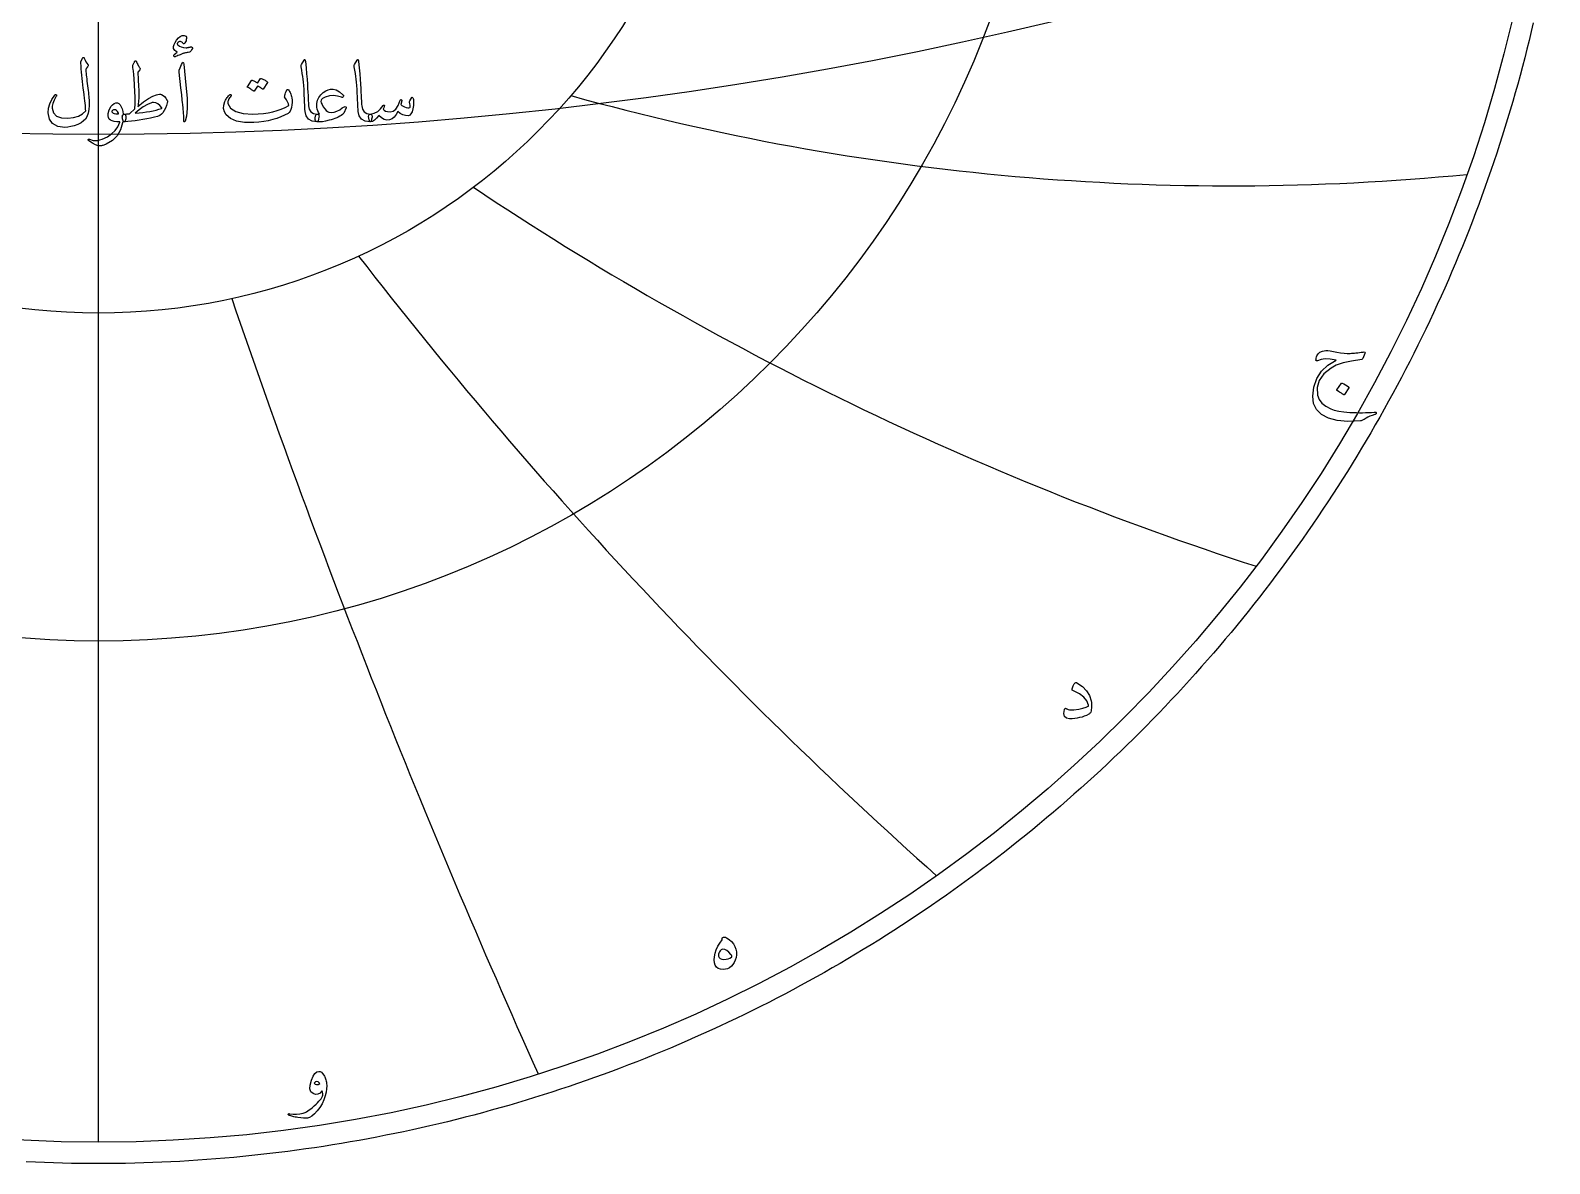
# Model space of a CAD drawing. Header units: millimetres. Extents: x -80 to 80, y -80 to 82.
# Drawn here: x -3.7 to 79.2, y -80.4 to -18.5 of the extents above; entities that cross this region are included whole.
import ezdxf

# ---------------------------------------------------------------- set-up
doc = ezdxf.new("R2010")
doc.units = ezdxf.units.MM
for name, color, linetype in [('CUT_OUTER', 1, 'Continuous'), ('ENGRAVE', 7, 'Continuous'), ('ENGRAVE_FINE', 8, 'Continuous'), ('TEXT', 5, 'Continuous')]:
    doc.layers.add(name, color=color, linetype=linetype)

msp = doc.modelspace()

# ---------------------------------------------------------------- linework, layer by layer
at = {"layer": 'CUT_OUTER'}
msp.add_lwpolyline([(78.3077, -18.09), (78.1952, -18.5701), (78.0798, -19.0496), (77.9614, -19.5283), (77.8401, -20.0063), (77.7159, -20.4836), (77.5888, -20.96), (77.4587, -21.4357), (77.3257, -21.9106), (77.1898, -22.3846), (77.051, -22.8578), (76.9093, -23.3302), (76.7647, -23.8016), (76.6172, -24.2722), (76.4668, -24.7419), (76.3136, -25.2106), (76.1575, -25.6784), (75.9985, -26.1452), (75.8366, -26.611), (75.6719, -27.0758), (75.5043, -27.5396), (75.3339, -28.0024), (75.1607, -28.4641), (74.9846, -28.9248), (74.8057, -29.3843), (74.624, -29.8428), (74.4395, -30.3001), (74.2522, -30.7563), (74.0621, -31.2113), (73.8692, -31.6651), (73.6735, -32.1178), (73.475, -32.5692), (73.2738, -33.0195), (73.0698, -33.4684), (72.8631, -33.9162), (72.6536, -34.3626), (72.4414, -34.8078), (72.2265, -35.2516), (72.0088, -35.6941), (71.7884, -36.1353), (71.5654, -36.5751), (71.3396, -37.0135), (71.1111, -37.4505), (70.88, -37.8862), (70.6462, -38.3204), (70.4098, -38.7531), (70.1706, -39.1844), (69.9289, -39.6142), (69.6845, -40.0426), (69.4375, -40.4694), (69.1879, -40.8947), (68.9356, -41.3184), (68.6808, -41.7406), (68.4234, -42.1613), (68.1634, -42.5803), (67.9009, -42.9978), (67.6358, -43.4136), (67.3681, -43.8278), (67.0979, -44.2403), (66.8252, -44.6512), (66.55, -45.0604), (66.2722, -45.4679), (65.992, -45.8736), (65.7093, -46.2777), (65.4241, -46.68), (65.1364, -47.0806), (64.8463, -47.4794), (64.5538, -47.8764), (64.2588, -48.2715), (63.9614, -48.6649), (63.6616, -49.0565), (63.3594, -49.4462), (63.0548, -49.834), (62.7479, -50.22), (62.4385, -50.604), (62.1269, -50.9862), (61.8128, -51.3664), (61.4965, -51.7447), (61.1778, -52.1211), (60.8569, -52.4955), (60.5336, -52.8679), (60.2081, -53.2384), (59.8803, -53.6068), (59.5502, -53.9732), (59.2179, -54.3376), (58.8834, -54.6999), (58.5467, -55.0602), (58.2077, -55.4184), (57.8666, -55.7745), (57.5233, -56.1285), (57.1778, -56.4804), (56.8302, -56.8302), (56.4804, -57.1778), (56.1285, -57.5233), (55.7745, -57.8666), (55.4184, -58.2077), (55.0602, -58.5467), (54.6999, -58.8834), (54.3376, -59.2179), (53.9732, -59.5502), (53.6068, -59.8803), (53.2384, -60.2081), (52.8679, -60.5336), (52.4955, -60.8569), (52.1211, -61.1778), (51.7447, -61.4965), (51.3664, -61.8128), (50.9862, -62.1269), (50.604, -62.4385), (50.22, -62.7479), (49.834, -63.0548), (49.4462, -63.3594), (49.0565, -63.6616), (48.6649, -63.9614), (48.2715, -64.2588), (47.8764, -64.5538), (47.4794, -64.8463), (47.0806, -65.1364), (46.68, -65.4241), (46.2777, -65.7093), (45.8736, -65.992), (45.4679, -66.2722), (45.0604, -66.55), (44.6512, -66.8252), (44.2403, -67.0979), (43.8278, -67.3681), (43.4136, -67.6358), (42.9978, -67.9009), (42.5803, -68.1634), (42.1613, -68.4234), (41.7406, -68.6808), (41.3184, -68.9356), (40.8947, -69.1879), (40.4694, -69.4375), (40.0426, -69.6845), (39.6142, -69.9289), (39.1844, -70.1706), (38.7531, -70.4098), (38.3204, -70.6462), (37.8862, -70.88), (37.4505, -71.1111), (37.0135, -71.3396), (36.5751, -71.5654), (36.1353, -71.7884), (35.6941, -72.0088), (35.2516, -72.2265), (34.8078, -72.4414), (34.3626, -72.6536), (33.9162, -72.8631), (33.4684, -73.0698), (33.0195, -73.2738), (32.5692, -73.475), (32.1178, -73.6735), (31.6651, -73.8692), (31.2113, -74.0621), (30.7563, -74.2522), (30.3001, -74.4395), (29.8428, -74.624), (29.3843, -74.8057), (28.9248, -74.9846), (28.4641, -75.1607), (28.0024, -75.3339), (27.5396, -75.5043), (27.0758, -75.6719), (26.611, -75.8366), (26.1452, -75.9985), (25.6784, -76.1575), (25.2106, -76.3136), (24.7419, -76.4668), (24.2722, -76.6172), (23.8016, -76.7647), (23.3302, -76.9093), (22.8578, -77.051), (22.3846, -77.1898), (21.9106, -77.3257), (21.4357, -77.4587), (20.96, -77.5888), (20.4836, -77.7159), (20.0063, -77.8401), (19.5283, -77.9614), (19.0496, -78.0798), (18.5701, -78.1952), (18.09, -78.3077), (17.6092, -78.4172), (17.1277, -78.5238), (16.6455, -78.6274), (16.1628, -78.728), (15.6794, -78.8257), (15.1954, -78.9204), (14.7109, -79.0122), (14.2258, -79.101), (13.7402, -79.1868), (13.2541, -79.2696), (12.7674, -79.3494), (12.2803, -79.4263), (11.7927, -79.5001), (11.3047, -79.571), (10.8163, -79.6388), (10.3274, -79.7037), (9.8381, -79.7656), (9.3485, -79.8244), (8.8586, -79.8803), (8.3683, -79.9332), (7.8776, -79.983), (7.3867, -80.0298), (6.8955, -80.0736), (6.4041, -80.1144), (5.9124, -80.1522), (5.4205, -80.187), (4.9283, -80.2188), (4.436, -80.2475), (3.9436, -80.2732), (3.4509, -80.2959), (2.9582, -80.3155), (2.4653, -80.3322), (1.9724, -80.3458), (1.4793, -80.3564), (0.9863, -80.3639), (0.4931, -80.3685), (0, -80.37), (-0.4931, -80.3685), (-0.9863, -80.3639), (-1.4793, -80.3564), (-1.9724, -80.3458), (-2.4653, -80.3322), (-2.9582, -80.3155), (-3.4509, -80.2959), (-3.9436, -80.2732)], dxfattribs=at)
at = {"layer": 'ENGRAVE'}
for points in [[(0, -79.2), (0, 79.2)], [(0, -79.2), (0, -33.9362)]]:
    msp.add_lwpolyline(points, dxfattribs=at)
for radius in [79.2, 51.8435, 33.9362]:
    msp.add_circle((0, 0), radius, dxfattribs=at)
for centre, radius, start, end in [((61.7853, 107.0153), 134.0054, 254.416057, 275.522585), ((116.2152, 116.2152), 172.3359, 236.24723, 252.077125), ((213.1236, 123.047), 251.4955, 217.721946, 228.275209), ((474.9131, 127.2526), 494.392, 198.931829, 204.208461)]:
    msp.add_arc(centre, radius, start, end, dxfattribs=at)
at = {"layer": 'ENGRAVE_FINE'}
msp.add_arc((0, 199.0281), 223.2031, 249.38669, 290.61331, dxfattribs=at)
at = {"layer": 'TEXT'}
for points in [[(4.9555, -19.696), (4.8945, -19.7074), (4.8379, -19.7182), (4.7856, -19.7285), (4.7377, -19.7381), (4.6946, -19.7475), (4.6564, -19.7569), (4.6231, -19.7662), (4.5949, -19.7756), (4.5662, -19.7863), (4.5316, -19.7996), (4.4912, -19.8156), (4.445, -19.8342), (4.3929, -19.8557), (4.3349, -19.8804), (4.2711, -19.9084), (4.2014, -19.9395), (4.173, -19.9489), (4.1487, -19.9489), (4.1285, -19.9395), (4.1124, -19.9208), (4.1028, -19.8748), (4.13, -19.8213), (4.1941, -19.7601), (4.2951, -19.6913), (4.2178, -19.6474), (4.1593, -19.6), (4.1195, -19.549), (4.0984, -19.4946), (4.0943, -19.3918), (4.1195, -19.2803), (4.1739, -19.16), (4.2576, -19.0309), (4.3575, -18.9152), (4.4602, -18.8353), (4.5659, -18.7911), (4.6745, -18.7826), (4.7351, -18.7979), (4.7764, -18.8295), (4.7983, -18.8775), (4.801, -18.9419), (4.7904, -19.0116), (4.7729, -19.0754), (4.7483, -19.1333), (4.7167, -19.1854), (4.685, -19.222), (4.6558, -19.2381), (4.6288, -19.2337), (4.6042, -19.2089), (4.5761, -19.1717), (4.5434, -19.1445), (4.5059, -19.1272), (4.4637, -19.1199), (4.4195, -19.1199), (4.3806, -19.1292), (4.3469, -19.148), (4.3185, -19.1761), (4.2977, -19.21), (4.2916, -19.2416), (4.3001, -19.2709), (4.3232, -19.2979), (4.4099, -19.362), (4.5153, -19.4091), (4.6394, -19.4392), (4.7822, -19.4524), (4.7947, -19.452), (4.8086, -19.4507), (4.8239, -19.4485), (4.8408, -19.4454), (4.8591, -19.4417), (4.8788, -19.4378), (4.9001, -19.4335), (4.9227, -19.429), (4.9473, -19.4245), (4.9696, -19.4202), (4.9895, -19.4163), (5.0071, -19.4126), (5.0226, -19.4095), (5.0363, -19.4073), (5.0483, -19.406), (5.0586, -19.4056), (5.0779, -19.4076), (5.0937, -19.4138), (5.106, -19.424), (5.1148, -19.4384), (5.1203, -19.4521), (5.123, -19.4653), (5.1227, -19.4779), (5.1195, -19.4899), (5.0741, -19.5748), (5.0316, -19.6374), (4.9921, -19.6778), (4.9555, -19.696)], [(-0.8712, -20.0145), (-0.863, -20.0001), (-0.8525, -19.9899), (-0.8396, -19.9837), (-0.8244, -19.9817), (-0.8091, -19.9843), (-0.7963, -19.9922), (-0.7857, -20.0054), (-0.7775, -20.0239), (-0.7339, -20.1313), (-0.6874, -20.2241), (-0.6379, -20.3023), (-0.5855, -20.3658), (-0.57, -20.3886), (-0.5656, -20.415), (-0.5723, -20.4448), (-0.5902, -20.4782), (-0.6016, -20.4943), (-0.6124, -20.5098), (-0.6227, -20.5247), (-0.6323, -20.5391), (-0.6414, -20.5525), (-0.6499, -20.5648), (-0.6578, -20.576), (-0.6651, -20.5859), (-0.6774, -20.6041), (-0.6862, -20.6257), (-0.6915, -20.6509), (-0.6932, -20.6796), (-0.6877, -20.7605), (-0.6803, -20.8488), (-0.6713, -20.9444), (-0.6604, -21.0473), (-0.6481, -21.1575), (-0.6347, -21.275), (-0.62, -21.3999), (-0.6042, -21.5321), (-0.5865, -21.6639), (-0.5708, -21.7879), (-0.5572, -21.904), (-0.5457, -22.0122), (-0.5359, -22.1127), (-0.5275, -22.206), (-0.5206, -22.2919), (-0.5152, -22.3705), (-0.5091, -22.6032), (-0.5281, -22.8236), (-0.5723, -23.0318), (-0.6417, -23.2276), (-0.7093, -23.3427), (-0.8138, -23.4489), (-0.9552, -23.5464), (-1.1335, -23.6351), (-1.3267, -23.7086), (-1.5082, -23.7604), (-1.678, -23.7906), (-1.8361, -23.7991), (-2.2319, -23.7446), (-2.5152, -23.5953), (-2.6862, -23.3512), (-2.7447, -23.0122), (-2.7243, -22.7595), (-2.6581, -22.5122), (-2.5463, -22.2701), (-2.3888, -22.0332), (-2.3768, -22.0195), (-2.3642, -22.011), (-2.351, -22.0078), (-2.3373, -22.0098), (-2.3226, -22.0154), (-2.3115, -22.0227), (-2.3039, -22.0318), (-2.2998, -22.0426), (-2.2969, -22.0587), (-2.2974, -22.0742), (-2.3015, -22.0891), (-2.3091, -22.1035), (-2.4166, -22.3128), (-2.4906, -22.4911), (-2.5313, -22.6383), (-2.5387, -22.7546), (-2.4605, -23.0048), (-2.2916, -23.1796), (-2.0319, -23.2789), (-1.6815, -23.3026), (-1.3656, -23.2683), (-1.0972, -23.189), (-0.8762, -23.0646), (-0.7026, -22.8951), (-0.7062, -22.8132), (-0.7125, -22.7177), (-0.7215, -22.6083), (-0.733, -22.4852), (-0.7475, -22.3481), (-0.7652, -22.1966), (-0.7862, -22.0307), (-0.8103, -21.8506), (-0.8331, -21.6647), (-0.8548, -21.4817), (-0.8753, -21.3017), (-0.8946, -21.1246), (-0.9125, -20.9504), (-0.9286, -20.7791), (-0.9429, -20.6108), (-0.9555, -20.4454), (-0.9742, -20.2862), (-0.9734, -20.268), (-0.9707, -20.251), (-0.9663, -20.2352), (-0.9602, -20.2206)], [(1.986, -20.1831), (1.9971, -20.1711), (2.007, -20.1632), (2.0158, -20.1594), (2.0234, -20.1597), (2.0325, -20.1638), (2.041, -20.1714), (2.0489, -20.1825), (2.0562, -20.1972), (2.0859, -20.2604), (2.1142, -20.3189), (2.141, -20.3728), (2.1663, -20.422), (2.1904, -20.4659), (2.2137, -20.504), (2.2361, -20.5362), (2.2576, -20.5625), (2.2734, -20.5842), (2.2787, -20.607), (2.2734, -20.631), (2.2576, -20.6562), (2.1639, -20.7733), (2.1519, -20.7935), (2.144, -20.8166), (2.1402, -20.8427), (2.1405, -20.8716), (2.1558, -21.0927), (2.1686, -21.2873), (2.1792, -21.4557), (2.1874, -21.5976), (2.1935, -21.7136), (2.1979, -21.8037), (2.2005, -21.8681), (2.2014, -21.9068), (2.2004, -22.0209), (2.1973, -22.1293), (2.1922, -22.2317), (2.185, -22.3283), (2.1761, -22.4191), (2.1657, -22.504), (2.1538, -22.583), (2.1405, -22.6562), (2.4587, -22.4126), (2.7342, -22.2253), (2.9669, -22.0941), (3.1569, -22.0192), (3.2415, -21.9993), (3.3174, -21.9911), (3.3844, -21.9946), (3.4426, -22.0098), (3.5249, -22.0526), (3.6031, -22.1199), (3.6771, -22.2118), (3.7471, -22.3283), (3.7579, -22.3561), (3.7623, -22.388), (3.7603, -22.424), (3.7518, -22.4642), (3.7052, -22.6082), (3.6499, -22.7452), (3.5858, -22.8752), (3.5129, -22.9981), (3.4421, -23.0772), (3.3419, -23.1457), (3.2126, -23.2036), (3.0539, -23.251), (2.8415, -23.298), (2.6306, -23.3406), (2.4211, -23.3788), (2.2131, -23.4126), (2.0069, -23.4418), (1.8027, -23.4659), (1.6006, -23.4851), (1.4005, -23.4993), (1.3779, -23.4928), (1.3572, -23.4735), (1.3381, -23.4413), (1.3209, -23.3962), (1.3056, -23.3409), (1.2974, -23.2873), (1.2963, -23.2355), (1.3021, -23.1855), (1.3153, -23.1418), (1.3361, -23.1094), (1.3645, -23.088), (1.4005, -23.0777), (1.4483, -23.0751), (1.4936, -23.0719), (1.5362, -23.0681), (1.5761, -23.0637), (1.6134, -23.0593), (1.6481, -23.0555), (1.6802, -23.0523), (1.7096, -23.0496), (1.9719, -22.7967), (1.9743, -22.7857), (1.9766, -22.7715), (1.9789, -22.7541), (1.9813, -22.7335), (1.9836, -22.7096), (1.986, -22.6825), (1.9883, -22.6522), (1.9906, -22.6187), (1.9927, -22.5823), (1.9942, -22.5432), (1.995, -22.5015), (1.9953, -22.4571), (1.9953, -22.4104), (1.9953, -22.3617), (1.9953, -22.3109), (1.9953, -22.2581), (1.9947, -22.1983), (1.993, -22.1269), (1.9901, -22.0438), (1.986, -21.9489), (1.9807, -21.843), (1.9743, -21.7264), (1.9666, -21.5994), (1.9579, -21.4618), (1.9377, -21.1565), (1.9192, -20.915), (1.9025, -20.7373), (1.8876, -20.6234), (1.8756, -20.5502), (1.8677, -20.4946), (1.8639, -20.4565), (1.8642, -20.436), (1.8784, -20.3974), (1.8929, -20.3611), (1.9077, -20.3271), (1.9227, -20.2955), (1.9381, -20.2657), (1.9538, -20.237), (1.9697, -20.2095), (1.986, -20.1831)], [(4.5293, -20.3611), (4.5741, -20.2744), (4.6101, -20.244), (4.6373, -20.2698), (4.6558, -20.3517), (4.7635, -21.4993), (4.8276, -22.2036), (4.842, -22.7663), (4.8065, -23.1872), (4.7213, -23.4665), (4.7058, -23.4893), (4.6921, -23.5016), (4.6801, -23.5034), (4.6698, -23.4946), (4.6616, -23.4808), (4.6558, -23.463), (4.6523, -23.441), (4.6511, -23.415), (4.6511, -23.2121), (4.6417, -22.9969), (4.623, -22.7695), (4.5949, -22.5297), (4.5887, -22.4671), (4.5703, -22.2979), (4.5395, -22.0221), (4.4965, -21.6398), (4.3935, -20.792), (4.3911, -20.7469), (4.3935, -20.7054), (4.4005, -20.6673), (4.4122, -20.6328)], [(11.2179, -20.1269), (11.2269, -20.1128), (11.2354, -20.1035), (11.2433, -20.0988), (11.2507, -20.0988), (11.2618, -20.1049), (11.2717, -20.1234), (11.2805, -20.1541), (11.2881, -20.1972), (11.3268, -20.547), (11.3584, -20.8705), (11.383, -21.1676), (11.4005, -21.4384), (11.4118, -21.6699), (11.4222, -21.8775), (11.4317, -22.061), (11.4404, -22.2206), (11.4478, -22.3561), (11.4538, -22.4677), (11.4584, -22.5552), (11.4614, -22.6187), (11.503, -22.809), (11.5949, -22.9489), (11.7372, -23.0385), (11.9298, -23.0777), (11.9834, -23.0918), (12.0176, -23.1246), (12.0326, -23.1761), (12.0282, -23.2464), (12.0062, -23.357), (11.9825, -23.4361), (11.957, -23.4835), (11.9298, -23.4993), (11.6587, -23.4636), (11.4591, -23.3564), (11.3309, -23.1779), (11.2741, -22.9279), (11.2651, -22.8083), (11.2571, -22.6884), (11.2499, -22.5682), (11.2436, -22.4478), (11.2379, -22.327), (11.2325, -22.206), (11.2274, -22.0846), (11.2226, -21.963), (11.2138, -21.731), (11.2015, -21.5221), (11.1857, -21.3364), (11.1663, -21.1737), (11.1435, -21.0176), (11.1172, -20.8511), (11.0873, -20.6745), (11.0539, -20.4876), (11.0495, -20.4539), (11.0504, -20.4232), (11.0566, -20.3953), (11.068, -20.3705)], [(14.1172, -20.1269), (14.1263, -20.1128), (14.1348, -20.1035), (14.1427, -20.0988), (14.15, -20.0988), (14.1611, -20.1049), (14.1711, -20.1234), (14.1798, -20.1541), (14.1874, -20.1972), (14.2261, -20.547), (14.2577, -20.8705), (14.2823, -21.1676), (14.2999, -21.4384), (14.3111, -21.6699), (14.3215, -21.8775), (14.331, -22.061), (14.3397, -22.2206), (14.3471, -22.3561), (14.3531, -22.4677), (14.3577, -22.5552), (14.3607, -22.6187), (14.4023, -22.809), (14.4942, -22.9489), (14.6365, -23.0385), (14.8291, -23.0777), (14.8827, -23.0918), (14.917, -23.1246), (14.9319, -23.1761), (14.9275, -23.2464), (14.9055, -23.357), (14.8818, -23.4361), (14.8564, -23.4835), (14.8291, -23.4993), (14.5581, -23.4636), (14.3584, -23.3564), (14.2302, -23.1779), (14.1734, -22.9279), (14.1645, -22.8083), (14.1564, -22.6884), (14.1492, -22.5682), (14.1429, -22.4478), (14.1372, -22.327), (14.1318, -22.206), (14.1267, -22.0846), (14.1219, -21.963), (14.1131, -21.731), (14.1008, -21.5221), (14.085, -21.3364), (14.0657, -21.1737), (14.0428, -21.0176), (14.0165, -20.8511), (13.9866, -20.6745), (13.9533, -20.4876), (13.9489, -20.4539), (13.9497, -20.4232), (13.9559, -20.3953), (13.9673, -20.3705)], [(8.8385, -21.1339), (8.8443, -21.1281), (8.8525, -21.1246), (8.8631, -21.1234), (8.8759, -21.1246), (8.922, -21.1418), (8.9667, -21.1609), (9.0099, -21.1816), (9.0516, -21.2042), (9.0921, -21.2288), (9.1318, -21.2557), (9.1706, -21.285), (9.2085, -21.3166), (9.2158, -21.3263), (9.219, -21.3365), (9.2182, -21.3473), (9.2132, -21.3588), (8.9883, -21.7147), (8.9822, -21.7194), (8.9731, -21.7194), (8.9611, -21.7147), (8.9462, -21.7054), (8.9359, -21.6967), (8.9193, -21.6849), (8.8961, -21.6698), (8.8666, -21.6515), (8.8303, -21.6297), (8.7869, -21.6041), (8.7366, -21.5747), (8.6792, -21.5414), (8.5012, -21.8178), (8.493, -21.8263), (8.4825, -21.8283), (8.4696, -21.8239), (8.4544, -21.8131), (8.4412, -21.8037), (8.4204, -21.7897), (8.392, -21.7709), (8.356, -21.7475), (8.3118, -21.7194), (8.2588, -21.6866), (8.1971, -21.6492), (8.1265, -21.607), (8.1192, -21.6), (8.116, -21.593), (8.1169, -21.5859), (8.1218, -21.5789), (8.3513, -21.237), (8.3572, -21.2311), (8.3654, -21.2276), (8.3759, -21.2264), (8.3888, -21.2276), (8.428, -21.2403), (8.4661, -21.2551), (8.503, -21.272), (8.5387, -21.2908), (8.5732, -21.3115), (8.6066, -21.3336), (8.6388, -21.3571), (8.6698, -21.3822)], [(10.3654, -21.7569), (10.3969, -21.7964), (10.4257, -21.84), (10.4519, -21.8877), (10.4755, -21.9396), (10.4964, -21.9952), (10.5147, -22.0543), (10.5304, -22.117), (10.5434, -22.1831), (10.5604, -22.316), (10.5645, -22.4478), (10.5557, -22.5783), (10.534, -22.7077), (10.5012, -22.8231), (10.4591, -22.9161), (10.4076, -22.987), (10.3467, -23.0356), (10.1535, -23.1378), (9.9485, -23.2288), (9.7319, -23.3087), (9.5036, -23.3775), (9.2635, -23.4346), (9.0118, -23.4794), (8.7483, -23.5119), (8.4731, -23.5321), (7.9573, -23.5268), (7.534, -23.4548), (7.2032, -23.316), (6.9649, -23.1105), (6.8671, -22.9498), (6.8221, -22.7768), (6.8297, -22.5915), (6.89, -22.3939), (6.9103, -22.3513), (6.9339, -22.3078), (6.9607, -22.2635), (6.9907, -22.2182), (7.0239, -22.1721), (7.0603, -22.1252), (7.1, -22.0773), (7.1429, -22.0286), (7.1572, -22.0148), (7.1722, -22.0063), (7.1877, -22.0031), (7.2038, -22.0051), (7.2146, -22.0092), (7.2237, -22.0168), (7.231, -22.028), (7.2366, -22.0426), (7.2392, -22.0564), (7.2378, -22.0695), (7.2322, -22.0821), (7.2225, -22.0941), (7.1824, -22.1418), (7.1464, -22.1913), (7.1145, -22.2425), (7.0867, -22.2955), (7.0677, -22.3462), (7.0574, -22.3951), (7.056, -22.4422), (7.0633, -22.4876), (7.2096, -22.7525), (7.4848, -22.9384), (7.8888, -23.0452), (8.4216, -23.0731), (8.7145, -23.0618), (8.9936, -23.0373), (9.259, -22.9997), (9.5106, -22.9489), (9.7487, -22.885), (9.9737, -22.8078), (10.1855, -22.7175), (10.3841, -22.614), (10.3648, -22.5174), (10.3209, -22.4103), (10.2524, -22.2926), (10.1593, -22.1644), (10.1564, -22.1521), (10.157, -22.1293), (10.1611, -22.0959), (10.1687, -22.052), (10.1707, -22.0476), (10.1722, -22.0438), (10.1731, -22.0406), (10.1734, -22.0379), (10.1886, -21.9782), (10.2108, -21.9115), (10.2401, -21.8377), (10.2764, -21.7569), (10.2925, -21.7323), (10.3127, -21.7241), (10.337, -21.7323), (10.3654, -21.7569)], [(13.5083, -22.7358), (13.3818, -23.0168), (13.3657, -23.0447), (13.3502, -23.0672), (13.3353, -23.0845), (13.3209, -23.0965), (13.248, -23.1464), (13.1699, -23.1931), (13.0864, -23.2366), (12.9977, -23.2768), (12.9041, -23.3144), (12.8057, -23.35), (12.7027, -23.3835), (12.5949, -23.415), (12.3935, -23.4642), (12.2155, -23.4946), (12.061, -23.5063), (11.9298, -23.4993), (11.8798, -23.4765), (11.8467, -23.4314), (11.8306, -23.364), (11.8315, -23.2745), (11.8435, -23.1937), (11.8607, -23.1339), (11.8833, -23.0953), (11.9111, -23.0777), (11.9158, -23.0777), (11.9205, -23.0777), (11.9251, -23.0777), (11.9298, -23.0777), (11.9647, -23.0813), (11.9989, -23.0824), (12.0326, -23.0813), (12.0657, -23.0777), (12.0089, -22.9937), (11.9649, -22.9009), (11.9339, -22.7993), (11.9158, -22.689), (11.9131, -22.4914), (11.9474, -22.3154), (12.0185, -22.1612), (12.1265, -22.0286), (12.2656, -21.9047), (12.4017, -21.8096), (12.5349, -21.7431), (12.6652, -21.7054), (12.8057, -21.7057), (12.965, -21.7581), (13.1429, -21.8626), (13.3397, -22.0192), (13.3619, -22.0435), (13.3725, -22.0695), (13.3713, -22.0973), (13.3584, -22.1269), (13.34, -22.1497), (13.3174, -22.162), (13.2908, -22.1638), (13.26, -22.155), (13.0396, -22.0912), (12.8186, -22.0684), (12.597, -22.0865), (12.3748, -22.1456), (12.2867, -22.1828), (12.219, -22.2241), (12.1719, -22.2695), (12.1453, -22.319), (12.1388, -22.3816), (12.157, -22.4618), (12.1997, -22.5596), (12.2671, -22.6749), (12.349, -22.7914), (12.4263, -22.8787), (12.4989, -22.9366), (12.5668, -22.9653), (12.7147, -22.98), (12.8631, -22.963), (13.0121, -22.9144), (13.1617, -22.8342), (13.2975, -22.7405), (13.3678, -22.696), (13.424, -22.6702), (13.4661, -22.6632), (13.4942, -22.6749), (13.5056, -22.6893), (13.5118, -22.7042), (13.5127, -22.7197), (13.5083, -22.7358)], [(17.1008, -22.1644), (17.1111, -22.1574), (17.1231, -22.1597), (17.1368, -22.1714), (17.1523, -22.1925), (17.169, -22.2282), (17.1816, -22.2791), (17.1901, -22.3453), (17.1945, -22.4267), (17.196, -22.5192), (17.191, -22.6094), (17.1796, -22.6972), (17.1617, -22.7827), (17.1096, -22.9489), (17.0516, -23.0684), (16.9878, -23.141), (16.9181, -23.1667), (16.7533, -23.1571), (16.6008, -23.114), (16.4606, -23.0376), (16.3327, -22.9279), (16.2448, -23.1009), (16.1406, -23.2358), (16.02, -23.3327), (15.883, -23.3916), (15.7393, -23.4044), (15.5938, -23.3681), (15.4465, -23.2827), (15.2975, -23.148), (15.1769, -23.3017), (15.0586, -23.4115), (14.9427, -23.4773), (14.8291, -23.4993), (14.8063, -23.4864), (14.7846, -23.4478), (14.7641, -23.3834), (14.7448, -23.2932), (14.7378, -23.2042), (14.7495, -23.1386), (14.78, -23.0965), (14.8291, -23.0777), (15.0452, -23.0289), (15.2343, -22.9337), (15.3965, -22.7923), (15.5317, -22.6047), (15.539, -22.5944), (15.5469, -22.5871), (15.5554, -22.5827), (15.5645, -22.5812), (15.5756, -22.5824), (15.5856, -22.5859), (15.5944, -22.5918), (15.602, -22.6), (15.6064, -22.6252), (15.5961, -22.6679), (15.5712, -22.7282), (15.5317, -22.8061), (15.5835, -22.8661), (15.664, -22.9103), (15.7732, -22.9387), (15.9111, -22.9513), (16.0829, -22.9153), (16.2331, -22.7979), (16.3616, -22.5991), (16.4685, -22.319), (16.4738, -22.3046), (16.4802, -22.2944), (16.4878, -22.2882), (16.4966, -22.2862), (16.5098, -22.2873), (16.5212, -22.2908), (16.5308, -22.2967), (16.5387, -22.3049), (16.5446, -22.3166), (16.5481, -22.3283), (16.5493, -22.34), (16.5481, -22.3517), (16.5013, -22.5485), (16.556, -22.5971), (16.6219, -22.6398), (16.6989, -22.6767), (16.787, -22.7077), (16.8728, -22.7279), (16.938, -22.7323), (16.9828, -22.7209), (17.0071, -22.6937), (17.015, -22.6521), (17.0106, -22.593), (16.994, -22.5163), (16.965, -22.422), (16.97, -22.3954), (16.9943, -22.3435), (17.0379, -22.2666), (17.1008, -22.1644)], [(1.3068, -23.5508), (1.197, -23.9364), (1.0129, -24.2592), (0.7544, -24.5195), (0.4215, -24.7171), (0.375, -24.7371), (0.329, -24.7552), (0.2837, -24.7711), (0.2389, -24.785), (0.195, -24.7966), (0.1522, -24.8055), (0.1107, -24.8118), (0.0703, -24.8155), (-0.0304, -24.8011), (-0.1639, -24.7487), (-0.3302, -24.6583), (-0.5293, -24.5297), (-0.5506, -24.5113), (-0.5632, -24.4934), (-0.567, -24.4762), (-0.5621, -24.4595), (-0.5509, -24.4466), (-0.5363, -24.4407), (-0.5182, -24.4419), (-0.4965, -24.4501), (-0.2895, -24.5172), (-0.0574, -24.5169), (0.1999, -24.4492), (0.4824, -24.3143), (0.7131, -24.1577), (0.904, -23.9735), (1.055, -23.7619), (1.1663, -23.5227), (1.1654, -23.5142), (1.1628, -23.5075), (1.1584, -23.5025), (1.1522, -23.4993), (0.9909, -23.4899), (0.8536, -23.4712), (0.7403, -23.4431), (0.6511, -23.4056), (0.582, -23.3476), (0.5386, -23.2674), (0.5211, -23.165), (0.5293, -23.0403), (0.5319, -23.0237), (0.5351, -23.0069), (0.5389, -22.9898), (0.5433, -22.9724), (0.5483, -22.9543), (0.5539, -22.9355), (0.56, -22.9157), (0.5667, -22.8951), (0.6218, -22.7613), (0.6885, -22.6503), (0.767, -22.5622), (0.8571, -22.4969), (0.9494, -22.4612), (1.034, -22.4618), (1.111, -22.4987), (1.1803, -22.5719), (1.2409, -22.6738), (1.2869, -22.792), (1.3182, -22.9267), (1.3349, -23.0777), (1.3441, -23.0776), (1.3531, -23.0772), (1.3617, -23.0764), (1.37, -23.0754), (1.3784, -23.0744), (1.387, -23.0736), (1.3959, -23.0732), (1.4052, -23.0731), (1.4368, -23.0798), (1.4614, -23.1), (1.4789, -23.1337), (1.4895, -23.1808), (1.4939, -23.2326), (1.493, -23.285), (1.4868, -23.338), (1.4754, -23.3916), (1.4605, -23.4387), (1.4438, -23.4724), (1.4254, -23.4926), (1.4052, -23.4993), (1.3162, -23.4993), (1.3156, -23.5078), (1.3138, -23.5192), (1.3109, -23.5335), (1.3068, -23.5508)], [(1.082, -23.0262), (1.0328, -22.9404), (0.9789, -22.8798), (0.9204, -22.8444), (0.8571, -22.8342), (0.8194, -22.8441), (0.7857, -22.8599), (0.7562, -22.8816), (0.7307, -22.9091), (0.7225, -22.9238), (0.7213, -22.9396), (0.7272, -22.9565), (0.7401, -22.9747), (0.7884, -23.0171), (0.8583, -23.0461), (0.9499, -23.0616), (1.0632, -23.0637), (1.0749, -23.0613), (1.082, -23.0543), (1.0843, -23.0426), (1.082, -23.0262)], [(2.993, -22.4407), (2.9693, -22.4416), (2.945, -22.4442), (2.9201, -22.4486), (2.8946, -22.4548), (2.6645, -22.5452), (2.438, -22.6714), (2.2149, -22.8333), (1.9953, -23.0309), (2.2146, -23.0104), (2.4227, -22.9864), (2.6197, -22.9589), (2.8056, -22.9279), (2.9804, -22.893), (3.144, -22.8541), (3.2966, -22.8111), (3.438, -22.7639), (3.4511, -22.7584), (3.4579, -22.751), (3.4582, -22.742), (3.452, -22.7311), (3.3513, -22.6076), (3.2412, -22.518), (3.1218, -22.4624), (2.993, -22.4407)], [(69.1215, -36.1526), (69.0016, -36.4224), (68.9907, -36.4402), (68.9779, -36.4536), (68.9632, -36.4627), (68.9467, -36.4674), (68.3924, -36.5548), (67.9287, -36.6622), (67.5556, -36.7896), (67.273, -36.937), (66.8767, -37.2602), (66.6222, -37.6152), (66.5095, -38.0021), (66.5385, -38.4209), (66.6266, -38.6475), (66.7759, -38.848), (66.9863, -39.0223), (67.258, -39.1703), (67.4488, -39.2365), (67.6864, -39.2902), (67.9709, -39.3314), (68.3022, -39.3601), (68.4783, -39.3686), (68.6519, -39.3739), (68.823, -39.376), (68.9916, -39.3751), (69.1571, -39.3714), (69.3189, -39.3651), (69.4769, -39.3564), (69.6311, -39.3451), (69.6674, -39.3426), (69.6961, -39.3451), (69.7173, -39.3526), (69.7311, -39.3651), (69.7386, -39.3804), (69.7411, -39.3963), (69.7386, -39.4129), (69.7311, -39.4301), (69.7256, -39.4393), (69.7192, -39.4469), (69.7119, -39.453), (69.7036, -39.4575), (69.6947, -39.4615), (69.6855, -39.4657), (69.676, -39.4702), (69.6661, -39.475), (69.5222, -39.5209), (69.3951, -39.5687), (69.2849, -39.6184), (69.1915, -39.6699), (69.1317, -39.707), (69.0772, -39.7386), (69.028, -39.7645), (68.9842, -39.7848), (68.9462, -39.8004), (68.9148, -39.8123), (68.89, -39.8204), (68.8717, -39.8248), (68.1885, -39.8501), (67.6077, -39.801), (67.1293, -39.6777), (66.7534, -39.48), (66.4817, -39.209), (66.3212, -38.8705), (66.2719, -38.4646), (66.3337, -37.9912), (66.4973, -37.5144), (66.7534, -37.1081), (67.1019, -36.7724), (67.5428, -36.5073), (67.2305, -36.4477), (66.9582, -36.4336), (66.7259, -36.4652), (66.5335, -36.5423), (66.5167, -36.5486), (66.5011, -36.5523), (66.4867, -36.5535), (66.4736, -36.5523), (66.4627, -36.5482), (66.4549, -36.5411), (66.4502, -36.5308), (66.4486, -36.5173), (66.4555, -36.4552), (66.4661, -36.3937), (66.4805, -36.3328), (66.4986, -36.2725), (66.5623, -36.1554), (66.6634, -36.0689), (66.8021, -36.013), (66.9782, -35.9877), (67.0897, -35.9887), (67.2293, -36.0015), (67.3969, -36.0261), (67.5927, -36.0627), (67.7948, -36.0992), (67.9812, -36.1239), (68.152, -36.1367), (68.3072, -36.1376), (68.3818, -36.1343), (68.4608, -36.1295), (68.5442, -36.1231), (68.6319, -36.1151), (68.724, -36.1053), (68.8205, -36.0933), (68.9214, -36.0791), (69.0266, -36.0627), (69.0869, -36.0608), (69.1228, -36.0752), (69.1343, -36.1058), (69.1215, -36.1526)], [(67.8325, -37.7714), (67.8388, -37.7651), (67.8475, -37.7614), (67.8588, -37.7601), (67.8725, -37.7614), (67.9696, -37.8007), (68.0611, -37.8488), (68.147, -37.9056), (68.2272, -37.9712), (68.235, -37.9812), (68.2385, -37.9912), (68.2375, -38.0012), (68.2322, -38.0112), (67.9974, -38.3909), (67.9887, -38.3999), (67.9774, -38.4021), (67.9637, -38.3974), (67.9475, -38.3859), (67.9334, -38.3759), (67.9112, -38.3609), (67.8809, -38.3409), (67.8425, -38.3159), (67.7954, -38.286), (67.7389, -38.251), (67.673, -38.211), (67.5977, -38.166), (67.5877, -38.1586), (67.5827, -38.1511), (67.5827, -38.1436), (67.5877, -38.1361)], [(53.1419, -54.4504), (53.1617, -54.3909), (53.1812, -54.3373), (53.2004, -54.2897), (53.2193, -54.248), (53.2376, -54.212), (53.2549, -54.1812), (53.2713, -54.1558), (53.2868, -54.1356), (53.3108, -54.1163), (53.338, -54.1081), (53.3683, -54.1113), (53.4017, -54.1256), (53.6974, -54.3239), (53.925, -54.554), (54.0846, -54.816), (54.1761, -55.1099), (54.1889, -55.1939), (54.1973, -55.276), (54.2014, -55.3562), (54.2011, -55.4346), (54.1961, -55.5105), (54.1861, -55.5832), (54.1711, -55.6529), (54.1511, -55.7194), (54.1333, -55.755), (54.1099, -55.7868), (54.0809, -55.8149), (54.0462, -55.8393), (53.9269, -55.8977), (53.8039, -55.948), (53.6771, -55.9901), (53.5466, -56.0242), (53.4129, -56.0507), (53.2768, -56.0704), (53.1381, -56.0832), (52.997, -56.0891), (52.8296, -56.061), (52.7272, -55.9667), (52.6897, -55.8062), (52.7172, -55.5795), (52.7266, -55.5548), (52.7397, -55.5358), (52.7566, -55.5224), (52.7772, -55.5145), (52.795, -55.5167), (52.8134, -55.5233), (52.8324, -55.5342), (52.8521, -55.5495), (52.913, -55.5823), (52.9958, -55.6007), (53.1004, -55.6048), (53.2268, -55.5945), (53.5013, -55.5545), (53.7252, -55.5096), (53.8985, -55.4596), (54.0212, -55.4046), (54.0275, -55.3971), (54.0312, -55.3846), (54.0325, -55.3672), (54.0312, -55.3447), (53.9466, -55.1086), (53.7826, -54.9), (53.5394, -54.7189), (53.2168, -54.5653), (53.1747, -54.5431), (53.1481, -54.5166), (53.1372, -54.4857), (53.1419, -54.4504)], [(34.0683, -68.0243), (34.1111, -68.0046), (34.1595, -68.0005), (34.2135, -68.0121), (34.2732, -68.0393), (34.4215, -68.1386), (34.5467, -68.2516), (34.6488, -68.3784), (34.7278, -68.5189), (34.7825, -68.6653), (34.8115, -68.8149), (34.8149, -68.9676), (34.7928, -69.1234), (34.7525, -69.2655), (34.6966, -69.392), (34.6251, -69.5028), (34.538, -69.5981), (34.4396, -69.6746), (34.3344, -69.7292), (34.2223, -69.762), (34.1033, -69.7729), (33.9478, -69.7617), (33.821, -69.718), (33.723, -69.6418), (33.6537, -69.5331), (33.6121, -69.401), (33.5974, -69.2496), (33.6096, -69.0788), (33.6487, -68.8886), (33.712, -68.6913), (33.7973, -68.5039), (33.9044, -68.3265), (34.0334, -68.1592), (34.0377, -68.1514), (34.0409, -68.1379), (34.0427, -68.1189), (34.0433, -68.0942), (34.0449, -68.0674), (34.0496, -68.0468), (34.0574, -68.0324), (34.0683, -68.0243)], [(34.543, -69.0984), (34.5639, -69.0722), (34.5667, -69.0385), (34.5514, -68.9973), (34.518, -68.9486), (34.4021, -68.8224), (34.2894, -68.7337), (34.1798, -68.6825), (34.0733, -68.6688), (34.0227, -68.6778), (33.9759, -68.705), (33.9328, -68.7503), (33.8935, -68.8137), (33.8619, -68.8821), (33.8423, -68.9423), (33.8344, -68.9945), (33.8385, -69.0385), (33.8735, -69.1194), (33.9334, -69.1771), (34.0184, -69.2118), (34.1283, -69.2234), (34.2498, -69.2155), (34.3594, -69.1921), (34.4571, -69.1531), (34.543, -69.0984)], [(11.6142, -75.816), (11.7054, -75.6043), (11.8041, -75.4538), (11.9102, -75.3645), (12.0239, -75.3364), (12.0951, -75.3489), (12.1638, -75.3863), (12.23, -75.4488), (12.2937, -75.5362), (12.3243, -75.5868), (12.3511, -75.6387), (12.3743, -75.6917), (12.3936, -75.7461), (12.4102, -75.802), (12.4248, -75.8597), (12.4376, -75.9194), (12.4486, -75.9809), (12.4589, -76.118), (12.4498, -76.2794), (12.4214, -76.4652), (12.3736, -76.6753), (12.3031, -76.893), (12.2063, -77.1013), (12.0832, -77.3002), (11.934, -77.4897), (11.7775, -77.6549), (11.638, -77.7757), (11.5152, -77.8522), (11.4094, -77.8844), (11.3013, -77.89), (11.1771, -77.8869), (11.0365, -77.875), (10.8798, -77.8544), (10.8003, -77.8415), (10.7268, -77.8276), (10.6592, -77.8127), (10.5975, -77.797), (10.5415, -77.7809), (10.4907, -77.7651), (10.4453, -77.7497), (10.4052, -77.7345), (10.3814, -77.7214), (10.3652, -77.707), (10.3564, -77.6914), (10.3552, -77.6746), (10.363, -77.6577), (10.3764, -77.6471), (10.3955, -77.6427), (10.4201, -77.6446), (10.6128, -77.6633), (10.8011, -77.6646), (10.985, -77.6483), (11.1646, -77.6146), (11.22, -77.5974), (11.2814, -77.5709), (11.3486, -77.535), (11.4219, -77.4897), (11.501, -77.4351), (11.5861, -77.3711), (11.6771, -77.2977), (11.7741, -77.2149), (11.869, -77.1294), (11.954, -77.0476), (12.0289, -76.9695), (12.0938, -76.8952), (12.1485, -76.8243), (12.1925, -76.7565), (12.2259, -76.6919), (12.2487, -76.6304), (12.2356, -76.5373), (12.2212, -76.468), (12.2056, -76.4224), (12.1888, -76.4006), (12.0873, -76.5202), (11.9727, -76.5842), (11.845, -76.5926), (11.7042, -76.5454), (11.588, -76.4437), (11.5343, -76.2881), (11.543, -76.0789), (11.6142, -75.816)], [(12.0689, -76.0009), (11.9952, -75.9116), (11.919, -75.8785), (11.8403, -75.9016), (11.7591, -75.9809), (11.8253, -76.0346), (11.899, -76.0558), (11.9802, -76.0446), (12.0689, -76.0009)]]:
    msp.add_lwpolyline(points, close=True, dxfattribs=at)

doc.saveas('drawing.dxf')
